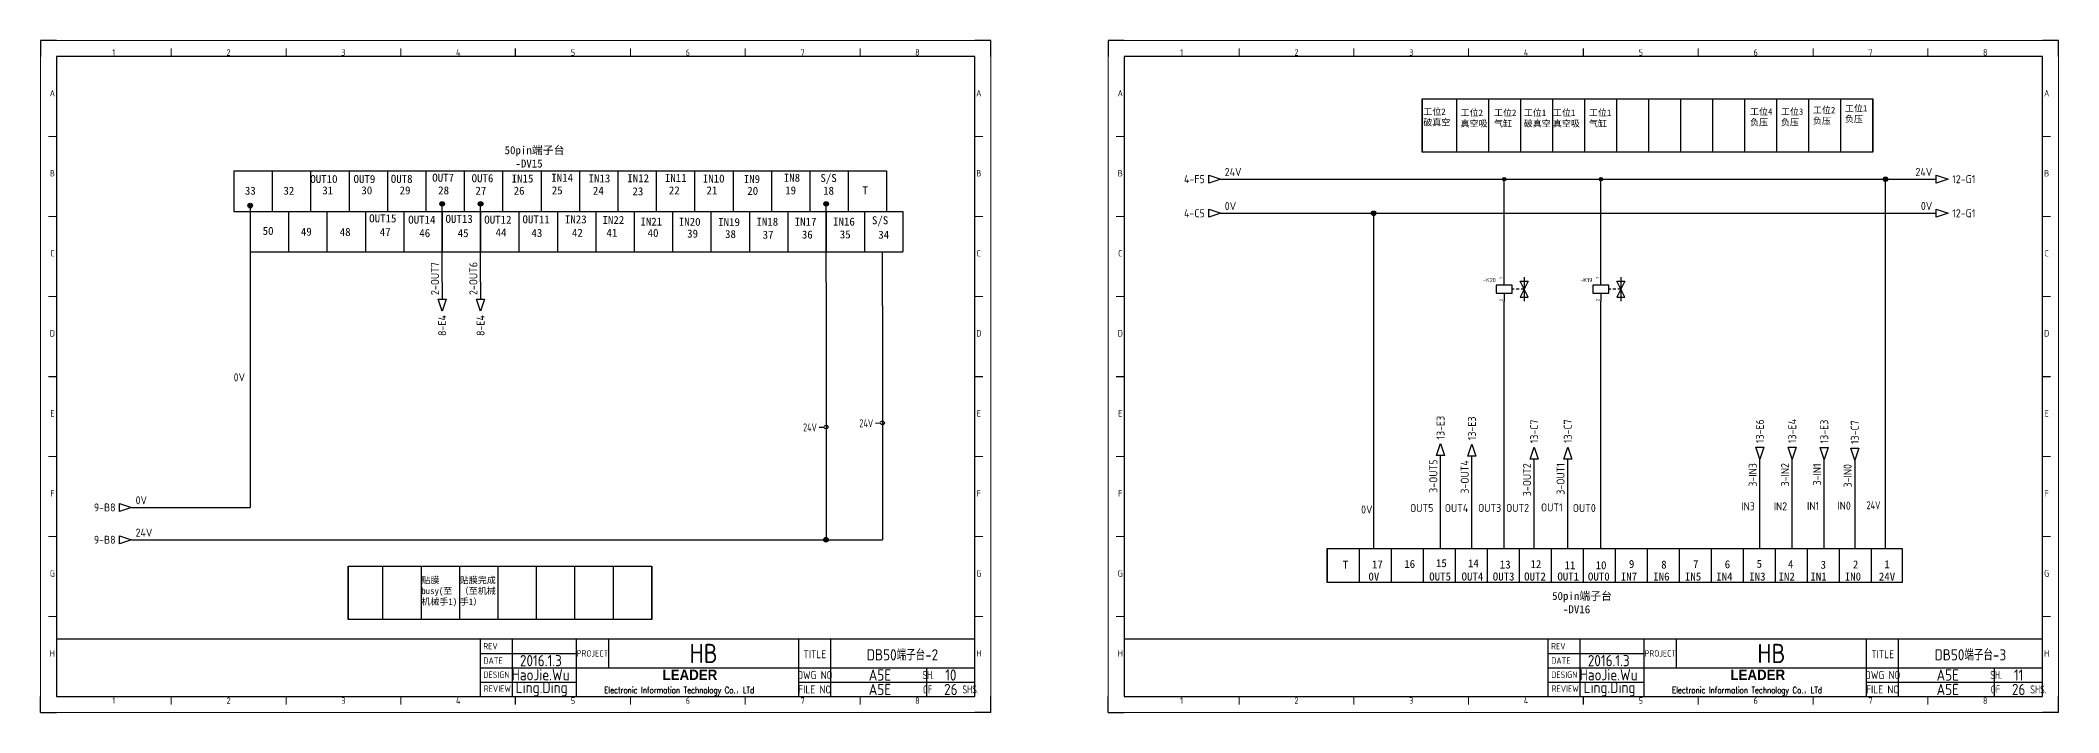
# Model space of a CAD drawing. Header units: millimetres. Extents: x -1699 to 15529, y -2130 to 61.
# Drawn here: x 4367 to 5629, y -2123 to -1703 of the extents above; entities that cross this region are included whole.
import ezdxf
from ezdxf.enums import TextEntityAlignment as Align

# ---------------------------------------------------------------- set-up
doc = ezdxf.new("R2010")
doc.units = ezdxf.units.MM
doc.header["$LTSCALE"] = 10
for name, color, linetype in [('AE_BOR', 1, 'Continuous'), ('SYMS', 7, 'Continuous'), ('TAGS', 51, 'Continuous'), ('TERMS', 123, 'Continuous'), ('WIRENO', 70, 'Continuous'), ('WIREREF', 61, 'Continuous'), ('WIREREF_DEST', 61, 'Continuous'), ('XREF', 7, 'Continuous'), ('YEL_14_THHN', 7, 'Continuous'), ('图框_标题栏属性', 1, 'Continuous'), ('图框_标题栏文字', 6, 'Continuous')]:
    doc.layers.add(name, color=color, linetype=linetype)
doc.styles.add('ACGBTS', font='ISOCP.SHX')
doc.styles.add('CCFS', font='', dxfattribs={"height": 0.7})
doc.styles.get("Standard").update_dxf_attribs({"font": 'simplex.shx', "width": 0.8, "height": 1.625, "bigfont": 'spec_bar.shx'})
doc.styles.add('sxj', font='', dxfattribs={"height": 5})
doc.styles.add('WD_IEC', font='ISOCP2.shx', dxfattribs={"height": 4, "bigfont": 'gbcbig.shx'})
doc.styles.add('工程字', font='gbenor.shx', dxfattribs={"bigfont": 'gbcbig.shx'})
doc.styles.get('CCFS').set_extended_font_data('SimSun')
doc.styles.get('sxj').set_extended_font_data('SimSun')

# ---------------------------------------------------------------- blocks, each defined once
blk = doc.blocks.new('Border')
for p, q in [((584, 410), (10, 410)), ((10, 410), (10, 10)), ((584, 10), (584, 410)), ((10, 10), (584, 10))]:
    blk.add_line(p, q)
at = {"layer": 'AE_BOR', "color": 1, "lineweight": 30}
for p, q in [((10, 420), (0, 420)), ((0, 420), (0, 410)), ((594, 420), (584, 420)), ((594, 410), (594, 420)), ((297, 410), (297, 415)), ((5, 210), (10, 210)), ((584, 210), (589, 210)), ((0, 0), (0, 10)), ((0, 0), (10, 0)), ((297, 5), (297, 10)), ((594, 0), (584, 0)), ((594, 0), (594, 10))]:
    blk.add_line(p, q, dxfattribs=at)
at = {"layer": 'AE_BOR', "color": 1, "lineweight": 15}
for p, q in [((0, 420), (594, 420)), ((0, 0), (0, 420)), ((594, 420), (594, 0)), ((81.75, 410), (81.75, 415)), ((153.5, 410), (153.5, 415)), ((225.25, 410), (225.25, 415)), ((368.75, 410), (368.75, 415)), ((440.5, 410), (440.5, 415)), ((512.25, 410), (512.25, 415)), ((10, 360), (5, 360)), ((589, 360), (584, 360)), ((10, 310), (5, 310)), ((589, 310), (584, 310)), ((10, 260), (5, 260)), ((589, 260), (584, 260)), ((10, 160), (5, 160)), ((589, 160), (584, 160)), ((10, 110), (5, 110)), ((589, 110), (584, 110)), ((10, 60), (5, 60)), ((589, 60), (584, 60)), ((594, 0), (0, 0)), ((81.75, 5), (81.75, 10)), ((153.5, 5), (153.5, 10)), ((225.25, 5), (225.25, 10)), ((368.75, 5), (368.75, 10)), ((440.5, 5), (440.5, 10)), ((512.25, 5), (512.25, 10))]:
    blk.add_line(p, q, dxfattribs=at)
at = {"layer": 'AE_BOR', "color": 1, "lineweight": 15, "style": 'ACGBTS'}
for s, p in [('1', (45.875, 412.5)), ('2', (117.625, 412.5)), ('3', (189.375, 412.5)), ('4', (261.125, 412.5)), ('5', (332.875, 412.5)), ('6', (404.625, 412.5)), ('7', (476.375, 412.5)), ('8', (548.125, 412.5)), ('A', (7.5, 387)), ('A', (586.5, 387)), ('B', (7.5, 337)), ('B', (586.5, 337)), ('C', (7.5, 287)), ('C', (586.5, 287)), ('D', (7.5, 237)), ('D', (586.5, 237)), ('E', (7.5, 187)), ('E', (586.5, 187)), ('F', (7.5, 137)), ('F', (586.5, 137)), ('G', (7.5, 87)), ('G', (586.5, 87)), ('H', (7.5, 37)), ('H', (586.5, 37)), ('1', (45.875, 7.5)), ('2', (117.625, 7.5)), ('3', (189.375, 7.5)), ('4', (261.125, 7.5)), ('5', (332.875, 7.5)), ('6', (404.625, 7.5)), ('7', (476.375, 7.5)), ('8', (548.125, 7.5))]:
    blk.add_text(s, height=4, dxfattribs=at).set_placement(p, align=Align.MIDDLE)
blk = doc.blocks.new('TITLE3')
for p, q in [((-309, 0), (-309, 36)), ((-309, 27), (-249, 27)), ((-289, 0), (-289, 36)), ((-249, 0), (-249, 36)), ((-249, 0), (-249, 36)), ((-249, 0), (-249, 36)), ((-229, 36), (-229, 27)), ((-229, 27), (-229, 18)), ((-110, 0), (-110, 36)), ((-90, 0), (-90, 36)), ((-309, 18), (-248, 18)), ((-249, 18), (0, 18)), ((-30, 0), (-30, 18)), ((-309, 9), (-249, 9)), ((-289, 4.2), (-289, 4.2)), ((-289, 4.2), (-289, 4.2)), ((-110, 9), (0, 9))]:
    blk.add_line(p, q)
blk.add_lwpolyline([(-309, 36), (-574, 36), (-574, 0), (-309, 0)], close=True)
blk.add_lwpolyline([(-309, 0), (0, 0), (0, 36), (-309, 36)])
at = {"insert": (-248, 16.9), "char_height": 5, "attachment_point": 1}
blk.add_mtext_dynamic_manual_height_columns('\\pi52.854;{\\fArial Black|b0|i0|c0|p34;\\H1.3x;LEADER\\Fsimplex,spec_bar|c134;\\H1.0769x; }\\P\\pi16.37;{\\H0.8x;Electronic Information Technology Co.\\fSimSun|b0|i0|c134|p2;，\\Fsimplex,spec_bar|c134;LTd}', width=138.015, gutter_width=8.12, heights=[69.9], dxfattribs=at)
at = {"layer": '图框_标题栏属性', "style": '工程字'}
for tag, height, p in [('版本', 7, (-271.2, 31.5)), ('日期', 7, (-271.2, 22.5)), ('项目', 12, (-169.5, 27)), ('名称', 7, (-45.2, 26.5)), ('制图', 7, (-271.3, 13.7)), ('文件', 7, (-59.3, 13.5)), ('页数', 7, (-16.3, 13.5)), ('审核', 7, (-270.7, 4.7)), ('图号', 7, (-59.3, 4.5)), ('总数', 7, (-16.3, 4.5))]:
    blk.add_attdef(tag, text='', height=height, dxfattribs=at).set_placement(p, align=Align.MIDDLE)
at = {"layer": '图框_标题栏文字', "style": '工程字'}
for s, height, p in [('REV', 4, (-302.7, 31.5)), ('PROJECT', 4, (-239, 27)), ('TITLE', 5, (-100, 26.5)), ('DATE', 4, (-301.1, 22.5)), ('DESIGN', 4, (-299, 13.7)), ('DWG NO', 5, (-100, 13.5)), ('REVIEW', 4, (-298.4, 5)), ('FILE NO', 5, (-100, 4.5))]:
    blk.add_text(s, height=height, dxfattribs=at).set_placement(p, align=Align.MIDDLE_CENTER)
at = {"layer": '图框_标题栏文字', "style": '工程字', "width": 0.8}
for s, p in [('SH.            ', (-15, 13.5)), ('OF        SHS.', (-15, 4.5))]:
    blk.add_text(s, height=5, dxfattribs=at).set_placement(p, align=Align.MIDDLE_CENTER)
blk = doc.blocks.new('*U249')
blk.add_line((0, 12.7), (0, -12.7))
blk = doc.blocks.new('*U250')
at = {"color": 0, "linetype": 'ByBlock', "lineweight": -2, "transparency": 16777216}
for p in [(-408, 0), (-384, 0), (-360, 0), (-336, 0), (-312, 0), (-288, 0), (-264, 0), (-240, 0), (-216, 0), (-192, 0), (-168, 0), (-144, 0), (-120, 0), (-96, 0), (-72, 0), (-48, 0), (-24, 0), (0, 0)]:
    blk.add_blockref('*U249', p, dxfattribs=at)
blk = doc.blocks.new('*U251')
blk.add_line((0, 12.7), (0, -12.7))
blk = doc.blocks.new('*U252')
at = {"color": 0, "linetype": 'ByBlock', "lineweight": -2, "transparency": 16777216}
for p in [(-408, 0), (-384, 0), (-360, 0), (-336, 0), (-312, 0), (-288, 0), (-264, 0), (-240, 0), (-216, 0), (-192, 0), (-168, 0), (-144, 0), (-120, 0), (-96, 0), (-72, 0), (-48, 0), (-24, 0), (0, 0)]:
    blk.add_blockref('*U251', p, dxfattribs=at)
blk = doc.blocks.new('WDDOT')
for radius in [0.72, 0.449, 0.223]:
    blk.add_circle((0, 0), radius)
blk = doc.blocks.new('HA1D3')
blk.add_lwpolyline([(0, 0), (-3.75, -1.25), (-3.75, 1.25)], close=True)
at = {"style": 'WD_IEC'}
blk.add_attdef('XREF', text='', height=2.5, dxfattribs=at).set_placement((-5, 0), align=Align.MIDDLE_RIGHT)
at = {"style": 'WD_IEC', "flags": 1}
blk.add_attdef('SIGCODE', text='', height=1, dxfattribs=at).set_placement((-2.5, 1.8), align=Align.RIGHT)
at = {"style": 'WD_IEC'}
for tag, p, height, flags in [('X1TERM01', (0, 0), 0.32, 1), ('WIRENO', (1.25, 1), 2.5, 8)]:
    blk.add_attdef(tag, p, '', height=height, dxfattribs=dict(at, flags=flags))
blk.add_attdef('DESC1', text='', height=2.5, dxfattribs=at).set_placement((1.25, -1), align=Align.TOP_LEFT)
blk = doc.blocks.new('WD_WNV')
at = {"linetype": 'Continuous', "style": 'WD_IEC', "width": 0.8}
blk.add_attdef('WIRENO', text='', height=2.5, dxfattribs=at).set_placement((-1.6, 0), align=Align.MIDDLE_RIGHT)
at = {"style": 'WD_IEC', "flags": 1}
for tag, p in [('W08USER', (-1, 0.375)), ('W04USER', (-1, 0.875)), ('W05USER', (-1, 0.75)), ('W09USER', (-1, 0.25)), ('W03USER', (-1, 1)), ('W06USER', (-1, 0.625)), ('W07USER', (-1, 0.5)), ('W02USER', (-1, 1.125)), ('W01USER', (-1, 1.25)), ('W10USER', (-1, 0.125))]:
    blk.add_attdef(tag, text='', height=0.08, dxfattribs=at).set_placement(p, align=Align.CENTER)
blk = doc.blocks.new('HA1S4')
blk.add_lwpolyline([(0, -3.75), (-1.25, 0), (1.25, 0)], close=True)
at = {"style": 'WD_IEC', "flags": 8}
blk.add_attdef('WIRENO', (-1, 1.25), '', height=2.5, rotation=90, dxfattribs=at)
at = {"style": 'WD_IEC'}
blk.add_attdef('DESC1', text='', height=2.5, rotation=90, dxfattribs=at).set_placement((1, 1.25), align=Align.TOP_LEFT)
at = {"style": 'WD_IEC', "flags": 1}
blk.add_attdef('X2TERM01', (0, 0), '', height=0.32, dxfattribs=at)
blk.add_attdef('SIGCODE', text='', height=1, dxfattribs=at).set_placement((-2.5, -3.2), align=Align.RIGHT)
at = {"style": 'WD_IEC'}
blk.add_attdef('XREF', text='', height=2.5, rotation=90, dxfattribs=at).set_placement((0, -5), align=Align.MIDDLE_RIGHT)
blk = doc.blocks.new('*U257')
blk.add_line((0, 10.6), (0, -10.6))
blk = doc.blocks.new('*U258')
at = {"color": 0, "linetype": 'ByBlock', "lineweight": -2, "transparency": 16777216}
for p in [(-340, 0), (-320, 0), (-300, 0), (-280, 0), (-260, 0), (-240, 0), (-220, 0), (-200, 0), (-180, 0), (-160, 0), (-140, 0), (-120, 0), (-100, 0), (-80, 0), (-60, 0), (-40, 0), (-20, 0), (0, 0)]:
    blk.add_blockref('*U257', p, dxfattribs=at)
blk = doc.blocks.new('WD_WNH')
at = {"linetype": 'Continuous', "style": 'WD_IEC', "width": 0.8}
blk.add_attdef('WIRENO', text='', height=2.5, dxfattribs=at).set_placement((0, 0.75), align=Align.CENTER)
at = {"style": 'WD_IEC', "flags": 1}
for tag, p in [('W08USER', (0, 0.375)), ('W04USER', (0, 0.875)), ('W05USER', (0, 0.75)), ('W09USER', (0, 0.25)), ('W03USER', (0, 1)), ('W06USER', (0, 0.625)), ('W07USER', (0, 0.5)), ('W02USER', (0, 1.125)), ('W01USER', (0, 1.25)), ('W10USER', (0, 0.125))]:
    blk.add_attdef(tag, text='', height=0.08, dxfattribs=at).set_placement(p, align=Align.CENTER)
blk = doc.blocks.new('HA1S1')
blk.add_lwpolyline([(0, 1.25), (3.75, 0), (0, -1.25)], close=True)
at = {"style": 'WD_IEC'}
for tag, height, flags, p in [('WIRENO', 2.5, 8, (-1.25, 1)), ('SIGCODE', 1, 1, (5, 1.8))]:
    blk.add_attdef(tag, text='', height=height, dxfattribs=dict(at, flags=flags)).set_placement(p, align=Align.RIGHT)
at = {"style": 'WD_IEC', "flags": 1}
blk.add_attdef('X4TERM01', (0, 0), '', height=0.32, dxfattribs=at)
at = {"style": 'WD_IEC'}
blk.add_attdef('XREF', text='', height=2.5, dxfattribs=at).set_placement((5, 0), align=Align.MIDDLE_LEFT)
blk.add_attdef('DESC1', text='', height=2.5, dxfattribs=at).set_placement((-1.25, -1), align=Align.TOP_RIGHT)
blk = doc.blocks.new('HA1D2')
blk.add_lwpolyline([(0, 0), (-1.25, 3.75), (1.25, 3.75)], close=True)
at = {"style": 'WD_IEC'}
blk.add_attdef('XREF', text='', height=2.5, rotation=90, dxfattribs=at).set_placement((0, 5), align=Align.MIDDLE_LEFT)
at = {"style": 'WD_IEC', "flags": 1}
blk.add_attdef('SIGCODE', text='', height=1, dxfattribs=at).set_placement((-2.5, 1.8), align=Align.RIGHT)
blk.add_attdef('X8TERM01', (0, 0), '', height=0.32, dxfattribs=at)
at = {"style": 'WD_IEC', "flags": 8}
blk.add_attdef('WIRENO', text='', height=2.5, rotation=90, dxfattribs=at).set_placement((-1, -1.25), align=Align.RIGHT)
at = {"style": 'WD_IEC'}
blk.add_attdef('DESC1', text='', height=2.5, rotation=90, dxfattribs=at).set_placement((1, -1.25), align=Align.TOP_RIGHT)
blk = doc.blocks.new('HA1S2')
blk.add_lwpolyline([(0, 3.75), (1.25, 0), (-1.25, 0)], close=True)
at = {"style": 'WD_IEC'}
blk.add_attdef('XREF', text='', height=2.5, rotation=90, dxfattribs=at).set_placement((0, 5), align=Align.MIDDLE_LEFT)
at = {"style": 'WD_IEC', "flags": 1}
blk.add_attdef('SIGCODE', text='', height=1, dxfattribs=at).set_placement((-2.5, 1.8), align=Align.RIGHT)
blk.add_attdef('X8TERM01', (0, 0), '', height=0.32, dxfattribs=at)
at = {"style": 'WD_IEC', "flags": 8}
blk.add_attdef('WIRENO', text='', height=2.5, rotation=90, dxfattribs=at).set_placement((-1, -1.25), align=Align.RIGHT)
at = {"style": 'WD_IEC'}
blk.add_attdef('DESC1', text='', height=2.5, rotation=90, dxfattribs=at).set_placement((1, -1.25), align=Align.TOP_RIGHT)
blk = doc.blocks.new('VSV1')
for p, q in [((0, 2.5), (0, 7.5)), ((6.2, 0), (5, 0)), ((9.4, 0), (7.5, 0)), ((12.5, 0), (10, 5)), ((10, 5), (15, 5)), ((12.5, 0), (10, -5)), ((12.5, 0), (10.6, 0)), ((12.5, 7.5), (12.5, -7.5)), ((15, 5), (12.5, 0)), ((15, -5), (12.5, 0)), ((0, -2.5), (0, -7.5)), ((10, -5), (15, -5))]:
    blk.add_line(p, q)
blk.add_lwpolyline([(-5, 2.5), (-5, -2.5), (5, -2.5), (5, 2.5)], close=True)
at = {"style": 'WD_IEC'}
for tag, p in [('INST', (-5.2, 11.5)), ('TAG1', (-5.2, 4.5)), ('LOC', (-5.2, 8)), ('DESC2', (-5.2, -10.3)), ('DESC3', (-5.2, -13.8)), ('DESC1', (-5.2, -6.8))]:
    blk.add_attdef(tag, text='', height=2.5, dxfattribs=at).set_placement(p, align=Align.RIGHT)
at = {"style": 'WD_IEC', "flags": 9}
for tag, p in [('MFG', (-6, 1)), ('CAT', (-6, -1.5))]:
    blk.add_attdef(tag, text='', height=1.5, dxfattribs=at).set_placement(p, align=Align.RIGHT)
at = {"style": 'WD_IEC', "flags": 1}
for tag, p, height in [('X4LINK', (-5, 0), 0.32), ('X2TERM01', (0, 7.5), 0.32), ('X1LINK', (12.5, 0), 0.32), ('X8TERM02', (0, -7.5), 0.32), ('ASSYCODE', (1, -4), 1), ('FAMILY', (1, -5.5), 1), ('CATDESC', (1, -7), 1)]:
    blk.add_attdef(tag, p, '', height=height, dxfattribs=at)
at = {"style": 'WD_IEC'}
blk.add_attdef('TERM01', text='', height=2, rotation=90, dxfattribs=at).set_placement((-1, 7.5), align=Align.RIGHT)
blk.add_attdef('TERM02', (-1, -7.5), '', height=2, rotation=90, dxfattribs=at)
at = {"lineweight": 9, "style": 'WD_IEC'}
for tag, p in [('NO', (-5.5, -16.5)), ('NC', (-5.5, -20))]:
    blk.add_attdef(tag, text='', height=2.5, dxfattribs=at).set_placement(p, align=Align.TOP_RIGHT)
for tag, p in [('XREFNO', (-4, -16.5)), ('XREFNC', (-4, -20)), ('WDTAGALT', (-3.9, -23.1))]:
    blk.add_attdef(tag, text='', height=2.5, dxfattribs=at).set_placement(p, align=Align.TOP_LEFT)
blk = doc.blocks.new('*U294')
at = {"layer": 'SYMS'}
blk.add_line((0, -16.7), (0, 16.7), dxfattribs=at)
blk = doc.blocks.new('*U295')
at = {"layer": 'SYMS', "color": 0, "linetype": 'ByBlock', "lineweight": -2, "transparency": 16777216}
for p in [(0, 0), (20, 0), (40, 0), (60, 0), (80, 0), (100, 0), (120, 0), (140, 0), (160, 0), (180, 0), (200, 0), (220, 0), (240, 0), (260, 0)]:
    blk.add_blockref('*U294', p, dxfattribs=at)
blk = doc.blocks.new('*U296')
at = {"layer": 'SYMS'}
blk.add_line((0, -16.7), (0, 16.7), dxfattribs=at)
blk = doc.blocks.new('*U297')
at = {"layer": 'SYMS', "color": 0, "linetype": 'ByBlock', "lineweight": -2, "transparency": 16777216}
for p in [(0, 0), (24, 0), (48, 0), (72, 0), (96, 0), (120, 0), (144, 0), (168, 0)]:
    blk.add_blockref('*U296', p, dxfattribs=at)

msp = doc.modelspace()

# ---------------------------------------------------------------- linework, layer by layer
for p, q in [((4488.1, -1784.3), (4896.1, -1784.3)), ((4488.1, -1809.7), (4896.1, -1809.7)), ((4498.3, -1809.7), (4906.3, -1809.7)), ((4498.3, -1835), (4906.3, -1835))]:
    msp.add_line(p, q)
msp.add_lwpolyline([(5171.4, -2020.4), (5530.8, -2020.4), (5530.8, -2041.5), (5171.4, -2041.5)], close=True)
at = {"layer": 'SYMS'}
for p, q in [((5230.8, -1739.4), (5230.8, -1772.7)), ((4498.3, -1806.1), (4498.3, -1848.6)), ((4618.3, -1854), (4618.3, -1805)), ((4642.3, -1854), (4642.3, -1805)), ((4858.3, -1854), (4858.3, -1805)), ((4893.5, -1868.8), (4893.5, -1835)), ((4559.6, -2031.4), (4559.6, -2064.7))]:
    msp.add_line(p, q, dxfattribs=at)
for points in [[(5230.8, -1739.4), (5512.5, -1739.4), (5512.5, -1772.7), (5230.8, -1772.7)], [(4559.6, -2031.4), (4749.3, -2031.4), (4749.3, -2064.7), (4559.6, -2064.7)]]:
    msp.add_lwpolyline(points, close=True, dxfattribs=at)
at = {"layer": 'WIRENO'}
for points in [[(4889.2, -1942), (4891.9, -1941.9), (4892.7, -1942.7), (4894.3, -1942.6), (4895, -1941.8), (4894.2, -1941), (4892.6, -1941.1), (4892.3, -1941.5)], [(4854, -1944.6), (4856.7, -1944.5), (4857.5, -1945.3), (4859.1, -1945.2), (4859.8, -1944.4), (4859, -1943.6), (4857.4, -1943.7), (4857, -1944.1)]]:
    msp.add_lwpolyline(points, dxfattribs=at)
at = {"layer": 'YEL_14_THHN'}
for p, q in [((5104.9, -1789.6), (5552.1, -1789.6)), ((5282.1, -1850.9), (5282.1, -1789.6)), ((5342.5, -1850.9), (5342.5, -1789.6)), ((5520.4, -2020.4), (5520.4, -1789.6)), ((5104.9, -1810.9), (5552.1, -1810.9)), ((5200.5, -2020.4), (5200.5, -1810.9)), ((4498.3, -1848.6), (4498.3, -1994.7)), ((4618.3, -1854), (4618.3, -1864.5)), ((4642.3, -1854), (4642.3, -1864.5)), ((4858.3, -1854), (4858.3, -2014.9)), ((5282.1, -2020.4), (5282.1, -1865.9)), ((5342.5, -2020.4), (5342.5, -1865.9)), ((4893.5, -1868.8), (4893.5, -2014.9)), ((5242.3, -2020.4), (5242.3, -1962.3)), ((5261.9, -2020.4), (5261.9, -1962.7)), ((5300.8, -2020.4), (5300.8, -1964.6)), ((5321.8, -2020.4), (5321.8, -1964.5)), ((5441.9, -2020.4), (5441.9, -1964.5)), ((5462.1, -2020.4), (5462.1, -1964.5)), ((5482.1, -2020.4), (5482.1, -1964.7)), ((5501.2, -1965.1), (5501.2, -2020.5)), ((4424.2, -1994.7), (4498.3, -1994.7)), ((4498.1, -1994.7), (4498.1, -1994.7)), ((4424.2, -2014.9), (4893.5, -2014.9))]:
    msp.add_line(p, q, dxfattribs=at)

# ---------------------------------------------------------------- block references
for name, p in [('*U250', (4896.1, -1797)), ('*U252', (4906.3, -1822.4)), ('*U258', (5511.4, -2031))]:
    msp.add_blockref(name, p)
ref = msp.add_blockref('TITLE3', (4951.2, -2112.9))
ref.add_attrib('总数', '26', dxfattribs={"layer": '图框_标题栏属性', "height": 7, "style": '工程字'}).set_placement((4936.2, -2108.4), align=Align.MIDDLE)
ref.add_attrib('页数', '10', dxfattribs={"layer": '图框_标题栏属性', "height": 7, "style": '工程字'}).set_placement((4936.2, -2099.4), align=Align.MIDDLE)
ref.add_attrib('文件', 'A5E', dxfattribs={"layer": '图框_标题栏属性', "height": 7, "style": '工程字'}).set_placement((4891.9, -2099.4), align=Align.MIDDLE)
ref.add_attrib('图号', 'A5E', dxfattribs={"layer": '图框_标题栏属性', "height": 7, "style": '工程字'}).set_placement((4891.9, -2108.4), align=Align.MIDDLE)
ref.add_attrib('名称', 'DB50端子台-2', dxfattribs={"layer": '图框_标题栏属性', "height": 7, "style": '工程字'}).set_placement((4906, -2086.4), align=Align.MIDDLE)
ref.add_attrib('项目', 'HB', dxfattribs={"layer": '图框_标题栏属性', "height": 12, "style": '工程字'}).set_placement((4781.7, -2085.9), align=Align.MIDDLE)
ref.add_attrib('审核', 'Ling.Ding', dxfattribs={"layer": '图框_标题栏属性', "height": 7, "style": '工程字'}).set_placement((4680.5, -2108.2), align=Align.MIDDLE)
ref.add_attrib('制图', 'HaoJie.Wu', dxfattribs={"layer": '图框_标题栏属性', "height": 7, "style": '工程字'}).set_placement((4679.8, -2099.2), align=Align.MIDDLE)
ref.add_attrib('日期', '2016.1.3', dxfattribs={"layer": '图框_标题栏属性', "height": 7, "style": '工程字'}).set_placement((4680, -2090.4), align=Align.MIDDLE)
ref = msp.add_blockref('TITLE3', (5618.6, -2112.9))
ref.add_attrib('总数', '26', dxfattribs={"layer": '图框_标题栏属性', "height": 7, "style": '工程字'}).set_placement((5603.6, -2108.4), align=Align.MIDDLE)
ref.add_attrib('页数', '11', dxfattribs={"layer": '图框_标题栏属性', "height": 7, "style": '工程字'}).set_placement((5603.6, -2099.4), align=Align.MIDDLE)
ref.add_attrib('文件', 'A5E', dxfattribs={"layer": '图框_标题栏属性', "height": 7, "style": '工程字'}).set_placement((5559.3, -2099.4), align=Align.MIDDLE)
ref.add_attrib('图号', 'A5E', dxfattribs={"layer": '图框_标题栏属性', "height": 7, "style": '工程字'}).set_placement((5559.3, -2108.4), align=Align.MIDDLE)
ref.add_attrib('名称', 'DB50端子台-3', dxfattribs={"layer": '图框_标题栏属性', "height": 7, "style": '工程字'}).set_placement((5573.4, -2086.4), align=Align.MIDDLE)
ref.add_attrib('项目', 'HB', dxfattribs={"layer": '图框_标题栏属性', "height": 12, "style": '工程字'}).set_placement((5449.1, -2085.9), align=Align.MIDDLE)
ref.add_attrib('审核', 'Ling.Ding', dxfattribs={"layer": '图框_标题栏属性', "height": 7, "style": '工程字'}).set_placement((5347.9, -2108.2), align=Align.MIDDLE)
ref.add_attrib('制图', 'HaoJie.Wu', dxfattribs={"layer": '图框_标题栏属性', "height": 7, "style": '工程字'}).set_placement((5347.3, -2099.2), align=Align.MIDDLE)
ref.add_attrib('日期', '2016.1.3', dxfattribs={"layer": '图框_标题栏属性', "height": 7, "style": '工程字'}).set_placement((5347.4, -2090.4), align=Align.MIDDLE)
at = {"layer": 'AE_BOR'}
for p in [(4367.2, -2122.9), (5034.6, -2122.9)]:
    msp.add_blockref('Border', p, dxfattribs=at)
at = {"layer": 'SYMS'}
for name, p in [('*U295', (5252.5, -1756)), ('*U297', (4581.3, -2048.1))]:
    msp.add_blockref(name, p, dxfattribs=at)
ref = msp.add_blockref('HA1D3', (5104.9, -1789.6), dxfattribs=dict(at, xscale=2, yscale=2, zscale=2))
ref.add_attrib('XREF', '4-F5', dxfattribs={"layer": 'XREF', "height": 5, "style": 'WD_IEC'}).set_placement((5094.9, -1789.6), align=Align.MIDDLE_RIGHT)
ref.add_attrib('WIRENO', '24V', (5107.4, -1787.6), dxfattribs={"layer": 'WIREREF_DEST', "height": 5, "style": 'WD_IEC', "flags": 8})
for p, xscale, yscale, zscale in [((5282.1, -1789.6), 1.5, 1.5, 1.5), ((5342.5, -1789.6), 1.5, 1.5, 1.5), ((5520.4, -1789.6), 2, 2, 2), ((4618.3, -1805), 2, 2, 2), ((4642.3, -1805), 2, 2, 2), ((4858.3, -1805), 2, 2, 2), ((4498.3, -1806.1), 2, 2, 2), ((5200.5, -1810.9), 2, 2, 2), ((4858.2, -2014.9), 2, 2, 2)]:
    msp.add_blockref('WDDOT', p, dxfattribs=dict(at, xscale=xscale, yscale=yscale, zscale=zscale))
ref = msp.add_blockref('HA1S1', (5552.1, -1789.6), dxfattribs=dict(at, xscale=2, yscale=2, zscale=2))
ref.add_attrib('XREF', '12-G1', dxfattribs={"layer": 'XREF', "height": 5, "style": 'WD_IEC'}).set_placement((5562.1, -1789.6), align=Align.MIDDLE_LEFT)
ref.add_attrib('WIRENO', '24V', dxfattribs={"layer": 'WIREREF', "height": 5, "style": 'WD_IEC', "flags": 8}).set_placement((5549.6, -1787.6), align=Align.RIGHT)
ref = msp.add_blockref('HA1D3', (5104.9, -1810.9), dxfattribs=dict(at, xscale=2, yscale=2, zscale=2))
ref.add_attrib('XREF', '4-C5', dxfattribs={"layer": 'XREF', "height": 5, "style": 'WD_IEC'}).set_placement((5094.9, -1810.9), align=Align.MIDDLE_RIGHT)
ref.add_attrib('WIRENO', '0V', (5107.4, -1808.9), dxfattribs={"layer": 'WIREREF_DEST', "height": 5, "style": 'WD_IEC', "flags": 8})
ref = msp.add_blockref('HA1S1', (5552.1, -1810.9), dxfattribs=dict(at, xscale=2, yscale=2, zscale=2))
ref.add_attrib('XREF', '12-G1', dxfattribs={"layer": 'XREF', "height": 5, "style": 'WD_IEC'}).set_placement((5562.1, -1810.9), align=Align.MIDDLE_LEFT)
ref.add_attrib('WIRENO', '0V', dxfattribs={"layer": 'WIREREF', "height": 5, "style": 'WD_IEC', "flags": 8}).set_placement((5549.6, -1808.9), align=Align.RIGHT)
ref = msp.add_blockref('HA1S4', (4618.3, -1864.5), dxfattribs=dict(at, xscale=2, yscale=2, zscale=2))
ref.add_attrib('XREF', '8-E4', dxfattribs={"layer": 'XREF', "height": 5, "rotation": 90, "style": 'WD_IEC'}).set_placement((4618.3, -1874.5), align=Align.MIDDLE_RIGHT)
ref.add_attrib('WIRENO', '2-OUT7', (4616.3, -1862), dxfattribs={"layer": 'WIREREF', "height": 5, "rotation": 90, "style": 'WD_IEC', "flags": 8})
ref = msp.add_blockref('HA1S4', (4642.3, -1864.5), dxfattribs=dict(at, xscale=2, yscale=2, zscale=2))
ref.add_attrib('XREF', '8-E4', dxfattribs={"layer": 'XREF', "height": 5, "rotation": 90, "style": 'WD_IEC'}).set_placement((4642.3, -1874.5), align=Align.MIDDLE_RIGHT)
ref.add_attrib('WIRENO', '2-OUT6', (4640.3, -1862), dxfattribs={"layer": 'WIREREF', "height": 5, "rotation": 90, "style": 'WD_IEC', "flags": 8})
ref = msp.add_blockref('VSV1', (5282.1, -1858.4), dxfattribs=at)
ref.add_attrib('TERM02', '2', (5281.1, -1865.9), dxfattribs={"layer": 'TERMS', "height": 2, "rotation": 90, "style": 'WD_IEC'})
ref.add_attrib('TERM01', '1', dxfattribs={"layer": 'TERMS', "height": 2, "rotation": 90, "style": 'WD_IEC'}).set_placement((5281.1, -1850.9), align=Align.RIGHT)
ref.add_attrib('TAG1', '-K20', dxfattribs={"layer": 'TAGS', "height": 2.5, "style": 'WD_IEC'}).set_placement((5276.8, -1853.9), align=Align.RIGHT)
ref = msp.add_blockref('VSV1', (5342.5, -1858.4), dxfattribs=at)
ref.add_attrib('TERM02', '2', (5341.5, -1865.9), dxfattribs={"layer": 'TERMS', "height": 2, "rotation": 90, "style": 'WD_IEC'})
ref.add_attrib('TERM01', '1', dxfattribs={"layer": 'TERMS', "height": 2, "rotation": 90, "style": 'WD_IEC'}).set_placement((5341.5, -1850.9), align=Align.RIGHT)
ref.add_attrib('TAG1', '-K19', dxfattribs={"layer": 'TAGS', "height": 2.5, "style": 'WD_IEC'}).set_placement((5337.2, -1853.9), align=Align.RIGHT)
ref = msp.add_blockref('HA1S2', (5242.3, -1962.3), dxfattribs=dict(at, xscale=2, yscale=2, zscale=2))
ref.add_attrib('XREF', '13-E3', dxfattribs={"layer": 'XREF', "height": 5, "rotation": 90, "style": 'WD_IEC'}).set_placement((5242.3, -1952.3), align=Align.MIDDLE_LEFT)
ref.add_attrib('WIRENO', '3-OUT5', dxfattribs={"layer": 'WIREREF', "height": 5, "rotation": 90, "style": 'WD_IEC', "flags": 8}).set_placement((5240.3, -1964.8), align=Align.RIGHT)
ref = msp.add_blockref('HA1S2', (5261.9, -1962.7), dxfattribs=dict(at, xscale=2, yscale=2, zscale=2))
ref.add_attrib('XREF', '13-E3', dxfattribs={"layer": 'XREF', "height": 5, "rotation": 90, "style": 'WD_IEC'}).set_placement((5261.9, -1952.7), align=Align.MIDDLE_LEFT)
ref.add_attrib('WIRENO', '3-OUT4', dxfattribs={"layer": 'WIREREF', "height": 5, "rotation": 90, "style": 'WD_IEC', "flags": 8}).set_placement((5259.9, -1965.2), align=Align.RIGHT)
ref = msp.add_blockref('HA1S2', (5300.8, -1964.6), dxfattribs=dict(at, xscale=2, yscale=2, zscale=2))
ref.add_attrib('XREF', '13-C7', dxfattribs={"layer": 'XREF', "height": 5, "rotation": 90, "style": 'WD_IEC'}).set_placement((5300.8, -1954.6), align=Align.MIDDLE_LEFT)
ref.add_attrib('WIRENO', '3-OUT2', dxfattribs={"layer": 'WIREREF', "height": 5, "rotation": 90, "style": 'WD_IEC', "flags": 8}).set_placement((5298.8, -1967.1), align=Align.RIGHT)
ref = msp.add_blockref('HA1S2', (5321.8, -1964.5), dxfattribs=dict(at, xscale=2, yscale=2, zscale=2))
ref.add_attrib('XREF', '13-C7', dxfattribs={"layer": 'XREF', "height": 5, "rotation": 90, "style": 'WD_IEC'}).set_placement((5321.8, -1954.5), align=Align.MIDDLE_LEFT)
ref.add_attrib('WIRENO', '3-OUT1', dxfattribs={"layer": 'WIREREF', "height": 5, "rotation": 90, "style": 'WD_IEC', "flags": 8}).set_placement((5319.8, -1967), align=Align.RIGHT)
ref = msp.add_blockref('HA1D2', (5441.9, -1964.5), dxfattribs=dict(at, xscale=2, yscale=2, zscale=2))
ref.add_attrib('XREF', '13-E6', dxfattribs={"layer": 'XREF', "height": 5, "rotation": 90, "style": 'WD_IEC'}).set_placement((5441.9, -1954.5), align=Align.MIDDLE_LEFT)
ref.add_attrib('WIRENO', '3-IN3', dxfattribs={"layer": 'WIREREF_DEST', "height": 5, "rotation": 90, "style": 'WD_IEC', "flags": 8}).set_placement((5439.9, -1967), align=Align.RIGHT)
ref = msp.add_blockref('HA1D2', (5462.1, -1964.5), dxfattribs=dict(at, xscale=2, yscale=2, zscale=2))
ref.add_attrib('XREF', '13-E4', dxfattribs={"layer": 'XREF', "height": 5, "rotation": 90, "style": 'WD_IEC'}).set_placement((5462.1, -1954.5), align=Align.MIDDLE_LEFT)
ref.add_attrib('WIRENO', '3-IN2', dxfattribs={"layer": 'WIREREF_DEST', "height": 5, "rotation": 90, "style": 'WD_IEC', "flags": 8}).set_placement((5460.1, -1967), align=Align.RIGHT)
ref = msp.add_blockref('HA1D2', (5482.1, -1964.7), dxfattribs=dict(at, xscale=2, yscale=2, zscale=2))
ref.add_attrib('XREF', '13-E3', dxfattribs={"layer": 'XREF', "height": 5, "rotation": 90, "style": 'WD_IEC'}).set_placement((5482.1, -1954.7), align=Align.MIDDLE_LEFT)
ref.add_attrib('WIRENO', '3-IN1', dxfattribs={"layer": 'WIREREF_DEST', "height": 5, "rotation": 90, "style": 'WD_IEC', "flags": 8}).set_placement((5480.1, -1967.2), align=Align.RIGHT)
ref = msp.add_blockref('HA1D2', (5501.2, -1965.1), dxfattribs=dict(at, xscale=2, yscale=2, zscale=2))
ref.add_attrib('XREF', '13-C7', dxfattribs={"layer": 'XREF', "height": 5, "rotation": 90, "style": 'WD_IEC'}).set_placement((5501.2, -1955.1), align=Align.MIDDLE_LEFT)
ref.add_attrib('WIRENO', '3-IN0', dxfattribs={"layer": 'WIREREF_DEST', "height": 5, "rotation": 90, "style": 'WD_IEC', "flags": 8}).set_placement((5499.2, -1967.6), align=Align.RIGHT)
ref = msp.add_blockref('HA1D3', (4424.2, -1994.7), dxfattribs=dict(at, xscale=2, yscale=2, zscale=2))
ref.add_attrib('XREF', '9-B8', dxfattribs={"layer": 'XREF', "height": 5, "style": 'WD_IEC'}).set_placement((4414.2, -1994.7), align=Align.MIDDLE_RIGHT)
ref.add_attrib('WIRENO', '0V', (4426.7, -1992.7), dxfattribs={"layer": 'WIREREF_DEST', "height": 5, "style": 'WD_IEC', "flags": 8})
ref = msp.add_blockref('HA1D3', (4424.2, -2014.9), dxfattribs=dict(at, xscale=2, yscale=2, zscale=2))
ref.add_attrib('XREF', '9-B8', dxfattribs={"layer": 'XREF', "height": 5, "style": 'WD_IEC'}).set_placement((4414.2, -2014.9), align=Align.MIDDLE_RIGHT)
ref.add_attrib('WIRENO', '24V', (4426.7, -2012.9), dxfattribs={"layer": 'WIREREF_DEST', "height": 5, "style": 'WD_IEC', "flags": 8})
at = {"layer": 'WIRENO'}
ref = msp.add_blockref('WD_WNV', (4498.3, -1875), dxfattribs=dict(at, xscale=2, yscale=2, zscale=2))
ref.add_attrib('WIRENO', '0V', dxfattribs={"linetype": 'Continuous', "height": 5, "style": 'WD_IEC'}).set_placement((4495.1, -1913.4), align=Align.MIDDLE_RIGHT)
ref = msp.add_blockref('WD_WNV', (4858.2, -1944.5), dxfattribs=dict(at, xscale=2, yscale=2, zscale=2))
ref.add_attrib('WIRENO', '24V', dxfattribs={"linetype": 'Continuous', "height": 5, "style": 'WD_IEC', "width": 0.8}).set_placement((4852.5, -1944.7), align=Align.MIDDLE_RIGHT)
ref = msp.add_blockref('WD_WNV', (4893.5, -1941.8), dxfattribs=dict(at, xscale=2, yscale=2, zscale=2))
ref.add_attrib('WIRENO', '24V', dxfattribs={"linetype": 'Continuous', "height": 5, "style": 'WD_IEC', "width": 0.8}).set_placement((4887.7, -1942.1), align=Align.MIDDLE_RIGHT)
ref = msp.add_blockref('WD_WNV', (5242.3, -1991.3), dxfattribs=dict(at, xscale=2, yscale=2, zscale=2))
ref.add_attrib('WIRENO', 'OUT5', dxfattribs={"linetype": 'Continuous', "height": 5, "style": 'WD_IEC'}).set_placement((5237.8, -1995.1), align=Align.MIDDLE_RIGHT)
ref = msp.add_blockref('WD_WNV', (5261.9, -1954.5), dxfattribs=dict(at, xscale=2, yscale=2, zscale=2))
ref.add_attrib('WIRENO', 'OUT4', dxfattribs={"linetype": 'Continuous', "height": 5, "style": 'WD_IEC'}).set_placement((5259.6, -1995.1), align=Align.MIDDLE_RIGHT)
ref = msp.add_blockref('WD_WNV', (5282.1, -1808), dxfattribs=dict(at, xscale=2, yscale=2, zscale=2))
ref.add_attrib('WIRENO', 'OUT3', dxfattribs={"linetype": 'Continuous', "height": 5, "style": 'WD_IEC'}).set_placement((5280.2, -1995), align=Align.MIDDLE_RIGHT)
ref = msp.add_blockref('WD_WNV', (5300.8, -1995), dxfattribs=dict(at, xscale=2, yscale=2, zscale=2))
ref.add_attrib('WIRENO', 'OUT2', dxfattribs={"linetype": 'Continuous', "height": 5, "style": 'WD_IEC'}).set_placement((5297.6, -1995), align=Align.MIDDLE_RIGHT)
ref = msp.add_blockref('WD_WNV', (5321.8, -1947.5), dxfattribs=dict(at, xscale=2, yscale=2, zscale=2))
ref.add_attrib('WIRENO', 'OUT1', dxfattribs={"linetype": 'Continuous', "height": 5, "style": 'WD_IEC'}).set_placement((5318.6, -1994.7), align=Align.MIDDLE_RIGHT)
ref = msp.add_blockref('WD_WNV', (5342.5, -1820.2), dxfattribs=dict(at, xscale=2, yscale=2, zscale=2))
ref.add_attrib('WIRENO', 'OUT0', dxfattribs={"linetype": 'Continuous', "height": 5, "style": 'WD_IEC'}).set_placement((5339.3, -1995.1), align=Align.MIDDLE_RIGHT)
ref = msp.add_blockref('WD_WNV', (5441.9, -1987.7), dxfattribs=dict(at, xscale=2, yscale=2, zscale=2))
ref.add_attrib('WIRENO', 'IN3', dxfattribs={"linetype": 'Continuous', "height": 5, "style": 'WD_IEC'}).set_placement((5438.7, -1994), align=Align.MIDDLE_RIGHT)
ref = msp.add_blockref('WD_WNV', (5462.1, -1987.7), dxfattribs=dict(at, xscale=2, yscale=2, zscale=2))
ref.add_attrib('WIRENO', 'IN2', dxfattribs={"linetype": 'Continuous', "height": 5, "style": 'WD_IEC'}).set_placement((5458.9, -1994), align=Align.MIDDLE_RIGHT)
ref = msp.add_blockref('WD_WNV', (5482.1, -1992.5), dxfattribs=dict(at, xscale=2, yscale=2, zscale=2))
ref.add_attrib('WIRENO', 'IN1', dxfattribs={"linetype": 'Continuous', "height": 5, "style": 'WD_IEC'}).set_placement((5478.9, -1993.8), align=Align.MIDDLE_RIGHT)
ref = msp.add_blockref('WD_WNV', (5501.9, -1987.8), dxfattribs=dict(at, xscale=2, yscale=2, zscale=2))
ref.add_attrib('WIRENO', 'IN0', dxfattribs={"linetype": 'Continuous', "height": 5, "style": 'WD_IEC'}).set_placement((5498.7, -1993.6), align=Align.MIDDLE_RIGHT)
ref = msp.add_blockref('WD_WNV', (5520.4, -1905), dxfattribs=dict(at, xscale=2, yscale=2, zscale=2))
ref.add_attrib('WIRENO', '24V', dxfattribs={"linetype": 'Continuous', "height": 5, "style": 'WD_IEC', "width": 0.8}).set_placement((5517.2, -1993.3), align=Align.MIDDLE_RIGHT)
ref = msp.add_blockref('WD_WNH', (5328.5, -1810.9), dxfattribs=dict(at, xscale=2, yscale=2, zscale=2))
ref.add_attrib('WIRENO', '0V', dxfattribs={"linetype": 'Continuous', "height": 5, "style": 'WD_IEC'}).set_placement((5196.2, -1998.5), align=Align.CENTER)

# ---------------------------------------------------------------- texts
for s, width, gutter_width, insert, char_height, attachment_point, style in [('50pin端子台\\P  -DV15', 47.429, 25, (4657.3, -1769), 5, 1, 'sxj'), ('OUT10', 11.541, 3.5, (4535.9, -1787), 5, 1, 'CCFS'), ('OUT9', 11.541, 3.5, (4562.9, -1787), 5, 1, 'CCFS'), ('OUT8', 11.541, 3.5, (4586.2, -1786.9), 5, 1, 'CCFS'), ('OUT7', 11.541, 3.5, (4612.1, -1786.2), 5, 1, 'CCFS'), ('OUT6', 11.541, 3.5, (4636.7, -1786.5), 5, 1, 'CCFS'), ('IN15', 11.541, 3.5, (4661.7, -1786.7), 5, 1, 'CCFS'), ('IN14', 11.541, 3.5, (4686.5, -1786.2), 5, 1, 'CCFS'), ('IN13', 11.541, 3.5, (4709.8, -1786.6), 5, 1, 'CCFS'), ('IN12', 11.541, 3.5, (4734, -1786.5), 5, 1, 'CCFS'), ('IN11', 11.541, 3.5, (4757.5, -1786.3), 5, 1, 'CCFS'), ('IN10', 11.541, 3.5, (4781.2, -1786.7), 5, 1, 'CCFS'), ('IN9', 11.541, 3.5, (4806.8, -1787), 5, 1, 'CCFS'), ('IN8', 11.541, 3.5, (4831.8, -1786.2), 5, 1, 'CCFS'), ('S/S', 11.541, 3.5, (4854.7, -1786.4), 5, 1, 'CCFS'), ('33', 11.541, 3.5, (4495, -1794.3), 5, 1, 'CCFS'), ('32', 11.541, 3.5, (4519.1, -1794.3), 5, 1, 'CCFS'), ('31', 11.541, 3.5, (4543.4, -1794.1), 5, 1, 'CCFS'), ('30', 11.541, 3.5, (4567.8, -1794.1), 5, 1, 'CCFS'), ('29', 11.541, 3.5, (4591.7, -1794.1), 5, 1, 'CCFS'), ('28', 11.541, 3.5, (4615.8, -1794.1), 5, 1, 'CCFS'), ('27', 11.541, 3.5, (4639.1, -1794.3), 5, 1, 'CCFS'), ('26', 11.541, 3.5, (4663, -1794.3), 5, 1, 'CCFS'), ('25', 11.541, 3.5, (4686.8, -1794.1), 5, 1, 'CCFS'), ('24', 11.541, 3.5, (4712.5, -1794.3), 5, 1, 'CCFS'), ('23', 11.541, 3.5, (4737.2, -1794.7), 5, 1, 'CCFS'), ('22', 11.541, 3.5, (4760, -1794.1), 5, 1, 'CCFS'), ('21', 11.541, 3.5, (4783.5, -1794.1), 5, 1, 'CCFS'), ('20', 11.541, 3.5, (4809, -1794.4), 5, 1, 'CCFS'), ('19', 11.541, 3.5, (4832.7, -1794.1), 5, 1, 'CCFS'), ('18', 11.541, 3.5, (4856.4, -1794.3), 5, 1, 'CCFS'), ('T', 11.541, 3.5, (4881, -1794.1), 5, 1, 'CCFS'), ('OUT15', 11.541, 3.5, (4572.7, -1811.6), 5, 1, 'CCFS'), ('OUT14', 11.541, 3.5, (4597.1, -1812.4), 5, 1, 'CCFS'), ('OUT13', 11.541, 3.5, (4620.4, -1811.9), 5, 1, 'CCFS'), ('OUT12', 11.541, 3.5, (4644.6, -1812.4), 5, 1, 'CCFS'), ('OUT11', 11.541, 3.5, (4668.5, -1812.2), 5, 1, 'CCFS'), ('IN23', 11.541, 3.5, (4695, -1812.2), 5, 1, 'CCFS'), ('IN22', 11.541, 3.5, (4718.5, -1812.6), 5, 1, 'CCFS'), ('IN21', 11.541, 3.5, (4742.2, -1813.6), 5, 1, 'CCFS'), ('IN20', 11.541, 3.5, (4766.2, -1813.7), 5, 1, 'CCFS'), ('IN19', 11.541, 3.5, (4790.8, -1813.9), 5, 1, 'CCFS'), ('IN18', 11.541, 3.5, (4814.7, -1813.7), 5, 1, 'CCFS'), ('IN17', 11.541, 3.5, (4838.6, -1813.7), 5, 1, 'CCFS'), ('IN16', 11.541, 3.5, (4862.6, -1813.6), 5, 1, 'CCFS'), ('S/S', 11.541, 3.5, (4886.9, -1812.8), 5, 1, 'CCFS'), ('50', 11.541, 3.5, (4506.1, -1819.4), 5, 1, 'CCFS'), ('49', 11.541, 3.5, (4530, -1819.9), 5, 1, 'CCFS'), ('48', 11.541, 3.5, (4554.3, -1820.1), 5, 1, 'CCFS'), ('47', 11.541, 3.5, (4579.3, -1820.1), 5, 1, 'CCFS'), ('46', 11.541, 3.5, (4604, -1820.8), 5, 1, 'CCFS'), ('45', 11.541, 3.5, (4628, -1820.8), 5, 1, 'CCFS'), ('44', 11.541, 3.5, (4651.7, -1820.4), 5, 1, 'CCFS'), ('43', 11.541, 3.5, (4674.1, -1820.7), 5, 1, 'CCFS'), ('42', 11.541, 3.5, (4699.4, -1820.6), 5, 1, 'CCFS'), ('41', 11.541, 3.5, (4721, -1820.6), 5, 1, 'CCFS'), ('40', 11.541, 3.5, (4746.7, -1820.7), 5, 1, 'CCFS'), ('39', 11.541, 3.5, (4771.4, -1821.1), 5, 1, 'CCFS'), ('38', 11.541, 3.5, (4795.1, -1821.4), 5, 1, 'CCFS'), ('37', 11.541, 3.5, (4818.6, -1821.8), 5, 1, 'CCFS'), ('36', 11.541, 3.5, (4843.1, -1821.7), 5, 1, 'CCFS'), ('35', 11.541, 3.5, (4866.8, -1821.6), 5, 1, 'CCFS'), ('34', 11.541, 3.5, (4890.9, -1821.8), 5, 1, 'CCFS'), ('T', 11.541, 3.5, (5181.2, -2028), 4.99, 1, 'CCFS'), ('17', 11.541, 3.5, (5199.4, -2027.8), 4.99, 1, 'CCFS'), ('16', 11.541, 3.5, (5219.6, -2027.5), 4.99, 1, 'CCFS'), ('15', 11.541, 3.5, (5239.4, -2027), 4.99, 1, 'CCFS'), ('14', 11.541, 3.5, (5259.4, -2027.1), 4.99, 1, 'CCFS'), ('13', 11.541, 3.5, (5279.3, -2027.9), 4.99, 1, 'CCFS'), ('12', 11.541, 3.5, (5298.5, -2027.6), 4.99, 1, 'CCFS'), ('11', 11.541, 3.5, (5319.8, -2028.3), 4.99, 1, 'CCFS'), ('10', 11.541, 3.5, (5339.2, -2028.3), 4.99, 1, 'CCFS'), ('9', 11.541, 3.5, (5360, -2027.5), 4.99, 1, 'CCFS'), ('8', 11.541, 3.5, (5380.2, -2027.9), 4.99, 1, 'CCFS'), ('7', 11.541, 3.5, (5400.1, -2027.6), 4.99, 1, 'CCFS'), ('6', 11.541, 3.5, (5419.9, -2027.7), 4.99, 1, 'CCFS'), ('5', 11.541, 3.5, (5439.8, -2027.4), 4.99, 1, 'CCFS'), ('4', 11.541, 3.5, (5459.4, -2027.7), 4.99, 1, 'CCFS'), ('3', 11.541, 3.5, (5479.8, -2028), 4.99, 1, 'CCFS'), ('2', 11.541, 3.5, (5500, -2027.8), 4.99, 1, 'CCFS'), ('1', 11.541, 3.5, (5519.6, -2027.7), 4.99, 1, 'CCFS'), ('0V', 11.541, 3.5, (5197.2, -2037.9), 5, 4, 'CCFS'), ('OUT5', 11.541, 3.5, (5235.2, -2037.9), 5, 4, 'CCFS'), ('OUT4', 11.541, 3.5, (5255.4, -2037.9), 5, 4, 'CCFS'), ('OUT3', 11.541, 3.5, (5274.9, -2037.9), 5, 4, 'CCFS'), ('OUT2', 11.541, 3.5, (5294.5, -2037.9), 5, 4, 'CCFS'), ('OUT1', 11.541, 3.5, (5315.3, -2037.9), 5, 4, 'CCFS'), ('OUT0', 11.541, 3.5, (5334.4, -2037.9), 5, 4, 'CCFS'), ('IN7', 11.541, 3.5, (5354.9, -2037.9), 5, 4, 'CCFS'), ('IN6', 11.541, 3.5, (5375.2, -2037.9), 5, 4, 'CCFS'), ('IN5', 11.541, 3.5, (5395, -2037.9), 5, 4, 'CCFS'), ('IN4', 11.541, 3.5, (5414.6, -2037.9), 5, 4, 'CCFS'), ('IN3', 11.541, 3.5, (5435.2, -2037.9), 5, 4, 'CCFS'), ('IN2', 11.541, 3.5, (5453.5, -2037.9), 5, 4, 'CCFS'), ('IN1', 11.541, 3.5, (5473.4, -2037.9), 5, 4, 'CCFS'), ('IN0', 11.541, 3.5, (5494.9, -2037.9), 5, 4, 'CCFS'), ('24V', 11.541, 3.5, (5516.2, -2037.9), 5, 4, 'CCFS'), ('50pin端子台\\P  -DV16', 47.429, 25, (5312, -2047.5), 5, 1, 'sxj')]:
    msp.add_mtext_dynamic_manual_height_columns(s, width=width, gutter_width=gutter_width, heights=[0], dxfattribs=dict(insert=insert, char_height=char_height, attachment_point=attachment_point, style=style))
at = {"layer": 'SYMS', "attachment_point": 1, "style": 'CCFS'}
for s, width, insert, char_height in [('\\P工位2破真空', 17.312, (5231.5, -1738.7), 4.02), ('\\P工位2真空吸', 17.312, (5254.8, -1739.4), 4.02), ('\\P工位2气缸', 17.312, (5275.7, -1739.4), 4.02), ('\\P工位1破真空', 17.312, (5294.3, -1739.4), 4.02), ('\\P工位1真空吸', 17.312, (5312.5, -1739.4), 4.02), ('\\P工位1气缸', 17.312, (5335, -1739.4), 4.02), ('\\P工位4负压', 17.312, (5435.7, -1738.7), 4.02), ('\\P工位3负压', 17.312, (5455, -1738.7), 4.02), ('\\P工位2负压', 17.312, (5475, -1737.7), 4.02), ('\\P工位1负压', 17.312, (5495, -1736.6), 4.02), ('\\P贴膜busy(至机械手1)', 23.381, (4605.3, -2031.4), 4.024), ('\\P贴膜完成（至机械手1）', 22.581, (4629.3, -2031.4), 4.024)]:
    msp.add_mtext_dynamic_manual_height_columns(s, width=width, gutter_width=0, heights=[28.1], dxfattribs=dict(at, insert=insert, char_height=char_height))

doc.saveas('drawing.dxf')
